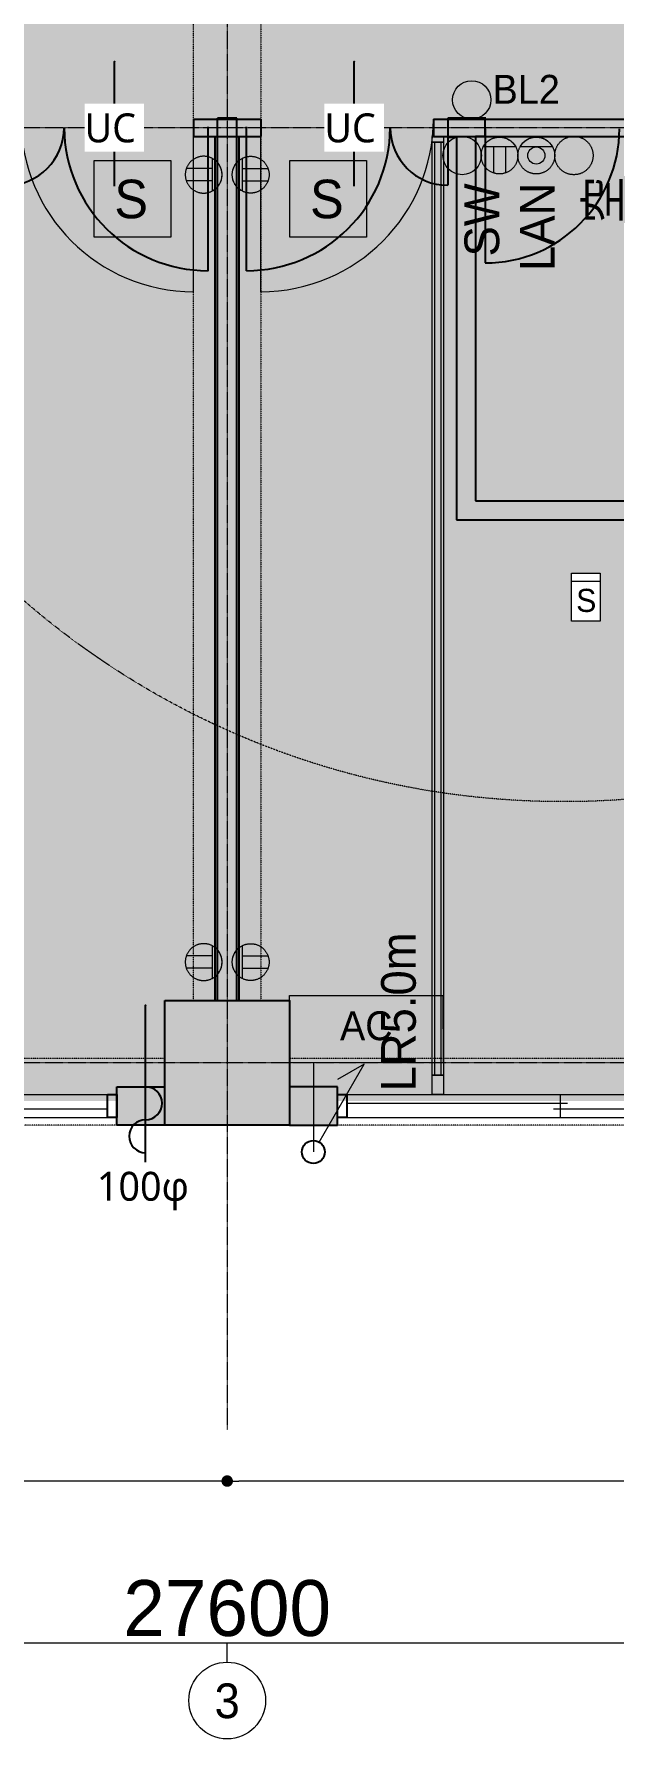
# Model space of a CAD drawing. Header units: millimetres. Extents: x -376000 to 292178, y -193032 to 188048.
# Drawn here: x -114937 to -111914, y 53324 to 62212 of the extents above; entities that cross this region are included whole.
import ezdxf

# ---------------------------------------------------------------- set-up
doc = ezdxf.new("R2010")
doc.units = ezdxf.units.MM
doc.header["$PDMODE"] = 1
doc.header["$PDSIZE"] = -2
for name, pattern in [('VW-01 短破線', [2.116125, 1.058062, -1.058062]), ('ラインタイプ-1', [2.116531, 1.058062, -1.058469]), ('ラインタイプ-28', [1.058161, 0.705383, -0.352778]), ('ラインタイプ-6', [5.291531, 3.175, -1.058062, 0.352704, -0.705764])]:
    doc.linetypes.add(name, pattern=pattern)
for name, color, linetype, lineweight in [('01_基準-寸法', 7, 'Continuous', 5), ('07_文字・記号', 7, 'Continuous', 9), ('_セキュリティー (2D)', 7, 'Continuous', 5), ('_塗（エリア） (2D)', 7, 'Continuous', 5), ('_塗（壁） (2D)', 7, 'Continuous', 5), ('_天井プロット (2D)', 7, 'Continuous', 5), ('_平面図(既存部) (2D)', 7, 'Continuous', 5), ('_平面図（新設） (2D)', 7, 'Continuous', 5), ('_文字・記号 (2D)', 7, 'Continuous', 5), ('_梁 (2D)', 7, 'Continuous', 5), ('_給排水ガス (2D)', 7, 'Continuous', 5), ('_解体部 (2D)', 7, 'Continuous', 5), ('一般', 7, 'Continuous', 5), ('天伏図', 7, 'Continuous', 5)]:
    doc.layers.add(name, color=color, linetype=linetype, lineweight=lineweight)
for name, color, linetype, lineweight, true_color in [('02_0.25', 1, 'Continuous', 25, 0xff0000), ('03_0.15', 7, 'Continuous', 15, 0x990099), ('04_0.10', 7, 'Continuous', 9, 0x0099ff), ('05_0.05点線', 9, 'ラインタイプ-28', 5, 0x808080), ('06一点鎖線', 7, 'ラインタイプ-6', 9, 0x9999ff), ('08_ハッチ・色', 7, 'Continuous', 5, 0x888888)]:
    doc.layers.add(name, color=color, linetype=linetype, lineweight=lineweight, true_color=true_color)
doc.styles.add('Hiragino Kaku Gothic Pro W3', font='', dxfattribs={"bigfont": 'Hiragino Kaku Gothic Pro W3'})
doc.styles.add('Hiragino Sans W3', font='', dxfattribs={"bigfont": 'Hiragino Sans W3'})
doc.styles.add('Yu Gothic UI Semilight', font='Yu Gothic UI Semilight.ttf')
doc.styles.add('ＭＳ Ｐゴシック', font='MS PGothic.ttf')
doc.styles.get('Hiragino Kaku Gothic Pro W3').set_extended_font_data('Hiragino Kaku Gothic Pro W3')
doc.styles.get('Hiragino Sans W3').set_extended_font_data('Hiragino Sans W3')
doc.dimstyles.new('RGT', dxfattribs={"dimtxt": 161.781684, "dimasz": 0.999939, "dimexe": 0, "dimexo": 1, "dimgap": 0.5, "dimtad": 1, "dimdsep": 46, "dimtxsty": 'Hiragino Sans W3', "dimblk": 'DOT', "dimblk1": 'DOT', "dimblk2": 'DOT', "dimcen": 0, "dimazin": 0, "dimtfac": 1, "dimtix": 1, "dimtmove": 0, "dimatfit": 0, "dimldrblk": 'VW_FILLEDARROW', "dimfxl": 1, "dimfrac": 2, "dimtolj": 1, "dimarcsym": 0})

# ---------------------------------------------------------------- blocks, each defined once
blk = doc.blocks.new('給排水ガス (2D)')
at = {"layer": '02_0.25'}
blk.add_circle((-113480.9, 56383.6), 60, dxfattribs=at)
at = {"layer": '04_0.10'}
for p, q in [((-113450.9, 56435.5), (-113216.1, 56842.1)), ((-113216.1, 56842.1), (-113354.5, 56762.2))]:
    blk.add_line(p, q, dxfattribs=at)
at = {"layer": '07_文字・記号', "color": 5, "lineweight": 18, "true_color": 0x0000ff}
blk.add_line((-113480.9, 56848.6), (-113480.9, 56383.6), dxfattribs=at)
blk = doc.blocks.new('塗（エリア） (2D)')
at = {"layer": '08_ハッチ・色', "linetype": 'Continuous', "lineweight": 0, "true_color": 0xd9d2ae, "transparency": 33554559}
blk.add_hatch(color=9, dxfattribs=at).paths.add_polyline_path([(-126530.2, 63586.1), (-126530.2, 63586.1), (-126530.2, 65248.6), (-124930.2, 65248.6), (-124930.2, 63568.6), (-106642.7, 63568.6), (-106642.7, 67761.5), (-105240, 67761.5), (-105240, 65248.6), (-101330.2, 65248.6), (-99930.2, 65248.6), (-99930.2, 63448.6), (-99930.2, 61723.6), (-126530.2, 61723.6)])
at = {"layer": '08_ハッチ・色', "linetype": 'Continuous', "lineweight": 0, "true_color": 0x98d8ff, "transparency": 33554559}
for points in [[(-117380.2, 61723.6), (-113930.2, 61723.6), (-113930.2, 56648.6), (-117380.2, 56648.6)], [(-113930.2, 61723.6), (-110447.7, 61723.6), (-110447.7, 56648.6), (-113930.2, 56648.6)]]:
    blk.add_hatch(color=141, dxfattribs=at).paths.add_polyline_path(points)
blk = doc.blocks.new('塗（壁） (2D)')
at = {"layer": '02_0.25', "linetype": 'Continuous', "lineweight": 0, "true_color": 0xaaaaaa}
for points in [[(-114255.2, 57173.6), (-113605.2, 57173.6), (-113605.2, 56523.6), (-114255.2, 56523.6)], [(-114505.2, 56523.6), (-114505.2, 56723.6), (-114255.2, 56723.6), (-114255.2, 56523.6)], [(-113605.2, 56523.6), (-113605.2, 56723.6), (-113355.2, 56723.6), (-113355.2, 56523.6)]]:
    blk.add_hatch(color=253, dxfattribs=at).paths.add_polyline_path(points)
at = {"layer": '08_ハッチ・色', "linetype": 'Continuous', "lineweight": 0}
blk.add_hatch(color=120, dxfattribs=at).paths.add_polyline_path([(-113992.7, 61678.6), (-113867.7, 61678.6), (-113867.7, 57173.6), (-113992.7, 57173.6)])
at = {"layer": '02_0.25', "flags": 128}
blk.add_lwpolyline([(-114255.2, 57173.6), (-113605.2, 57173.6), (-113605.2, 56523.6), (-114255.2, 56523.6)], close=True, dxfattribs=at)
at = {"layer": '08_ハッチ・色', "color": 141}
for points in [[(-113755.2, 61678.6), (-113755.2, 61768.6), (-114105.2, 61678.6), (-114105.2, 61768.6)], [(-110080.2, 61678.6), (-110080.2, 61768.6), (-112855.2, 61678.6), (-112855.2, 61768.6)]]:
    blk.add_solid(points, dxfattribs=at)
blk = doc.blocks.new('グループ-31')
at = {"layer": '02_0.25', "flags": 128}
for points in [[(-1162.5, 60), (-1113.1, 60), (-1113.1, -60), (-1162.5, -60)], [(1113.1, 60), (1162.5, 60), (1162.5, -60), (1113.1, -60)]]:
    blk.add_lwpolyline(points, close=True, dxfattribs=at)
at = {"layer": '03_0.15'}
for p, q in [((-1113.1, 15), (37, 15)), ((0, -60), (0, 60)), ((-37, -15), (1113.1, -15))]:
    blk.add_line(p, q, dxfattribs=at)
at = {"layer": '04_0.10'}
for p, q in [((-1113.1, 60), (1113.1, 60)), ((-1113.1, -60), (1113.1, -60))]:
    blk.add_line(p, q, dxfattribs=at)
blk = doc.blocks.new('シンボル-2')
at = {"layer": '02_0.25', "color": 7}
blk.add_blockref('グループ-31', (0, 0), dxfattribs=at)
blk = doc.blocks.new('平面図(既存部) (2D)')
at = {"layer": '02_0.25'}
for p, q in [((-114254.851, 56723.559), (-114255.237, 57173.559)), ((-114255.237, 57173.559), (-113605.237, 57173.559)), ((-113605.237, 57173.559), (-113604.851, 56723.559)), ((-114505.237, 56523.559), (-114505.237, 56723.559)), ((-114505.237, 56723.559), (-114255.237, 56723.559)), ((-113355.237, 56723.559), (-113605.237, 56723.559)), ((-113355.237, 56523.559), (-113355.237, 56723.559)), ((-114255.237, 56523.559), (-114505.237, 56523.559)), ((-113605.237, 56523.559), (-114254.851, 56523.559)), ((-113605.237, 56523.559), (-113355.237, 56523.559))]:
    blk.add_line(p, q, dxfattribs=at)
at = {"layer": '06一点鎖線'}
for p, q in [((-113930.237, 72935.684), (-113930.237, 54935.684)), ((-96430.237, 61723.559), (-131430.237, 61723.559)), ((-96430.237, 56848.559), (-131430.237, 56848.559))]:
    blk.add_line(p, q, dxfattribs=at)
at = {"layer": '04_0.10', "color": 7}
for p in [(-115667.737, 56623.559), (-112192.737, 56623.559)]:
    blk.add_blockref('シンボル-2', p, dxfattribs=at)
blk = doc.blocks.new('解体部 (2D)')
at = {"layer": '02_0.25'}
for p, q in [((-113980.237, 57173.559), (-113980.237, 61773.559)), ((-113880.237, 61773.559), (-113980.237, 61773.559)), ((-113880.237, 57173.559), (-113880.237, 61773.559)), ((-112585.237, 61773.559), (-112780.237, 61773.559)), ((-112780.237, 61773.559), (-112780.237, 61673.559)), ((-112585.237, 61678.559), (-112585.237, 61778.559)), ((-114030.25, 60977.971), (-114030.25, 61727.971)), ((-113830.224, 60977.971), (-113830.224, 61727.971)), ((-112780.237, 61723.559), (-112780.237, 61423.559)), ((-112585.237, 61718.559), (-112585.237, 61018.559)), ((-112780.237, 61673.559), (-112735.237, 61673.559)), ((-112735.237, 61673.559), (-112735.237, 59678.559)), ((-112635.237, 61678.559), (-112635.237, 59778.559)), ((-112585.237, 61678.559), (-112635.237, 61678.559)), ((-112635.237, 59778.559), (-110510.237, 59778.559)), ((-112735.237, 59678.559), (-110510.237, 59678.559))]:
    blk.add_line(p, q, dxfattribs=at)
for centre, radius, start, end in [((-115080.237, 61723.559), 300, 270, 0), ((-114030.25, 61727.971), 750, 180.3370301, 270), ((-113830.224, 61727.971), 750, 270, 359.6629699), ((-112780.237, 61723.559), 300, 180, 270), ((-112585.237, 61718.559), 700, 270, 0)]:
    blk.add_arc(centre, radius, start, end, dxfattribs=at)
blk = doc.blocks.new('グループ-469')
at = {"layer": '04_0.10'}
blk.add_line((-113755.2, 60868.6), (-113755.2, 61768.6), dxfattribs=at)
blk.add_arc((-113755.2, 61768.6), 900, 270, 0, dxfattribs=at)
blk = doc.blocks.new('グループ-470')
at = {"layer": '04_0.10'}
blk.add_line((-114105.2, 60868.6), (-114105.2, 61768.6), dxfattribs=at)
blk.add_arc((-114105.2, 61768.6), 900, 180, 270, dxfattribs=at)
blk = doc.blocks.new('平面図（新設） (2D)')
at = {"layer": '02_0.25'}
for p, q in [((-114105.237, 61768.559), (-114105.237, 61678.559)), ((-114105.237, 61768.559), (-113755.237, 61768.559)), ((-113755.237, 61768.559), (-113755.237, 61678.559)), ((-112855.237, 61768.559), (-110080.237, 61768.559)), ((-112855.237, 61768.559), (-112855.237, 61678.559)), ((-114105.237, 61678.559), (-113755.237, 61678.559)), ((-113992.737, 57173.559), (-113992.737, 61678.559)), ((-113867.737, 57173.559), (-113867.737, 61678.559)), ((-112855.237, 61678.559), (-110510.237, 61678.559))]:
    blk.add_line(p, q, dxfattribs=at)
at = {"layer": '04_0.10'}
for name in ['グループ-470', 'グループ-469']:
    blk.add_blockref(name, (0, 0), dxfattribs=at)
blk = doc.blocks.new('グループ-1179')
at = {"layer": '07_文字・記号', "linetype": 'Continuous', "lineweight": 0, "true_color": 0x02abea, "transparency": 33554687}
blk.add_hatch(color=140, dxfattribs=at).paths.add_polyline_path([(-112805, 56849.3), (-113605, 56848.6), (-113605.3, 57198.6), (-112805.3, 57199.3)])
at = {"layer": '07_文字・記号', "color": 7, "linetype": 'Continuous', "lineweight": 5, "transparency": 33554687, "flags": 128}
blk.add_lwpolyline([(-112805, 56849.3), (-113605, 56848.6), (-113605.3, 57198.6), (-112805.3, 57199.3)], close=True, dxfattribs=at)
at = {"layer": '07_文字・記号', "color": 7, "insert": (-113205.2, 57117.2), "char_height": 150.76, "attachment_point": 2, "rotation": 0.05214, "line_spacing_factor": 1.006498, "style": 'ＭＳ Ｐゴシック'}
blk.add_mtext('AC', dxfattribs=at)
blk = doc.blocks.new('2口コンセント')
at = {"layer": '07_文字・記号', "linetype": 'Continuous', "lineweight": 0, "true_color": 0x63c3ff}
blk.add_hatch(color=151, dxfattribs=at).paths.add_polyline_path([(96, 0), (95.8, -6.4), (95.2, -12.6), (94.2, -18.8), (92.8, -24.9), (91, -30.8), (88.8, -36.6), (86.2, -42.4), (83.1, -48), (79.8, -53.4), (76.1, -58.5), (72.2, -63.4), (67.9, -67.9), (63.4, -72.2), (58.5, -76.1), (53.4, -79.8), (48, -83.1), (42.4, -86.2), (36.6, -88.8), (30.8, -91), (24.9, -92.8), (18.8, -94.2), (12.6, -95.2), (6.4, -95.8), (0, -96), (-6.4, -95.8), (-12.6, -95.2), (-18.8, -94.2), (-24.9, -92.8), (-30.8, -91), (-36.6, -88.8), (-42.4, -86.2), (-48, -83.1), (-53.4, -79.8), (-58.5, -76.1), (-63.4, -72.2), (-67.9, -67.9), (-72.2, -63.4), (-76.1, -58.5), (-79.8, -53.4), (-83.1, -48), (-86.2, -42.4), (-88.8, -36.6), (-91, -30.8), (-92.8, -24.9), (-94.2, -18.8), (-95.2, -12.6), (-95.8, -6.4), (-96, 0), (-95.8, 6.4), (-95.2, 12.6), (-94.2, 18.8), (-92.8, 24.9), (-91, 30.8), (-88.8, 36.6), (-86.2, 42.4), (-83.1, 48), (-79.8, 53.4), (-76.1, 58.5), (-72.2, 63.4), (-67.9, 67.9), (-63.4, 72.2), (-58.5, 76.1), (-53.4, 79.8), (-48, 83.1), (-42.4, 86.2), (-36.6, 88.8), (-30.8, 91), (-24.9, 92.8), (-18.8, 94.2), (-12.6, 95.2), (-6.4, 95.8), (0, 96), (6.4, 95.8), (12.6, 95.2), (18.8, 94.2), (24.9, 92.8), (30.8, 91), (36.6, 88.8), (42.4, 86.2), (48, 83.1), (53.4, 79.8), (58.5, 76.1), (63.4, 72.2), (67.9, 67.9), (72.2, 63.4), (76.1, 58.5), (79.8, 53.4), (83.1, 48), (86.2, 42.4), (88.8, 36.6), (91, 30.8), (92.8, 24.9), (94.2, 18.8), (95.2, 12.6), (95.8, 6.4)])
at = {"layer": '07_文字・記号', "linetype": 'Continuous', "lineweight": 0}
h = blk.add_hatch(color=7, dxfattribs=at)
edge = h.paths.add_edge_path()
edge.add_arc((0, 0), 96, 27.81814, 90)
edge.add_arc((0, 0), 96, 90, 152.18186)
edge.add_line((-84.9, 44.8), (84.9, 44.8))
at = {"layer": '07_文字・記号', "color": 7, "linetype": 'Continuous', "lineweight": 5}
for p, q in [((-32, 44.8), (-32, -90.5)), ((32, 44.8), (32, -90.5))]:
    blk.add_line(p, q, dxfattribs=at)
at = {"layer": '07_文字・記号', "color": 7, "linetype": 'Continuous', "lineweight": 5, "flags": 128}
blk.add_lwpolyline([(84.9, 44.8, 0.278179), (0, 96, 0.278179), (-84.9, 44.8), (84.9, 44.8)], format="xyb", close=True, dxfattribs=at)
at = {"layer": '07_文字・記号', "color": 7, "linetype": 'Continuous', "lineweight": 5}
blk.add_open_spline([(96, 0), (96, -25.7), (70.3, -70.3), (25.7, -96), (-25.7, -96), (-70.3, -70.3), (-96, -25.7), (-96, 25.7), (-70.3, 70.3), (-25.7, 96), (25.7, 96), (70.3, 70.3), (96, 25.7), (96, 0)], degree=2, dxfattribs=at)
blk = doc.blocks.new('グループ-1181')
at = {"layer": '07_文字・記号', "linetype": 'Continuous', "lineweight": 0, "true_color": 0x63c3ff}
blk.add_hatch(color=151, dxfattribs=at).paths.add_polyline_path([(-112414.7, 61578.6), (-112414.5, 61572.2), (-112413.9, 61565.9), (-112412.9, 61559.8), (-112411.5, 61553.7), (-112409.7, 61547.8), (-112407.5, 61541.9), (-112404.9, 61536.2), (-112401.9, 61530.6), (-112398.5, 61525.1), (-112394.9, 61520), (-112390.9, 61515.2), (-112386.7, 61510.6), (-112382.1, 61506.4), (-112377.3, 61502.4), (-112372.2, 61498.8), (-112366.7, 61495.4), (-112361.1, 61492.4), (-112355.4, 61489.8), (-112349.5, 61487.6), (-112343.6, 61485.8), (-112337.5, 61484.4), (-112331.4, 61483.4), (-112325.1, 61482.8), (-112318.7, 61482.6), (-112312.4, 61482.8), (-112306.1, 61483.4), (-112299.9, 61484.4), (-112293.9, 61485.8), (-112287.9, 61487.6), (-112282.1, 61489.8), (-112276.4, 61492.4), (-112270.7, 61495.4), (-112265.3, 61498.8), (-112260.2, 61502.4), (-112255.4, 61506.4), (-112250.8, 61510.6), (-112246.6, 61515.2), (-112242.6, 61520), (-112239, 61525.1), (-112235.6, 61530.6), (-112232.6, 61536.2), (-112230, 61541.9), (-112227.8, 61547.8), (-112226, 61553.7), (-112224.5, 61559.8), (-112223.5, 61565.9), (-112222.9, 61572.2), (-112222.7, 61578.6), (-112222.9, 61584.9), (-112223.5, 61591.2), (-112224.5, 61597.4), (-112226, 61603.4), (-112227.8, 61609.4), (-112230, 61615.2), (-112232.6, 61620.9), (-112235.6, 61626.6), (-112239, 61632), (-112242.6, 61637.1), (-112246.6, 61641.9), (-112250.8, 61646.5), (-112255.4, 61650.7), (-112260.2, 61654.7), (-112265.3, 61658.3), (-112270.7, 61661.7), (-112276.4, 61664.7), (-112282.1, 61667.3), (-112287.9, 61669.5), (-112293.9, 61671.3), (-112299.9, 61672.8), (-112306.1, 61673.8), (-112312.4, 61674.4), (-112318.7, 61674.6), (-112325.1, 61674.4), (-112331.4, 61673.8), (-112337.5, 61672.8), (-112343.6, 61671.3), (-112349.5, 61669.5), (-112355.4, 61667.3), (-112361.1, 61664.7), (-112366.7, 61661.7), (-112372.2, 61658.3), (-112377.3, 61654.7), (-112382.1, 61650.7), (-112386.7, 61646.5), (-112390.9, 61641.9), (-112394.9, 61637.1), (-112398.5, 61632), (-112401.9, 61626.6), (-112404.9, 61620.9), (-112407.5, 61615.2), (-112409.7, 61609.4), (-112411.5, 61603.4), (-112412.9, 61597.4), (-112413.9, 61591.2), (-112414.5, 61584.9)])
at = {"layer": '07_文字・記号', "linetype": 'Continuous', "lineweight": 0}
h = blk.add_hatch(color=7, dxfattribs=at)
edge = h.paths.add_edge_path()
edge.add_arc((-112318.7, 61578.6), 96, 90, 152.18186, ccw=False)
edge.add_arc((-112318.7, 61578.6), 96, 27.81814, 90, ccw=False)
edge.add_line((-112233.8, 61623.4), (-112403.6, 61623.4))
at = {"layer": '07_文字・記号', "color": 7, "linetype": 'Continuous', "lineweight": 5, "flags": 128}
blk.add_lwpolyline([(-112403.6, 61623.4, -0.278179), (-112318.7, 61674.6, -0.278179), (-112233.8, 61623.4), (-112403.6, 61623.4)], format="xyb", close=True, dxfattribs=at)
at = {"layer": '07_文字・記号', "color": 7, "linetype": 'Continuous', "lineweight": 5, "transparency": 33554687}
blk.add_circle((-112318.7, 61578.6), 44.8, dxfattribs=at)
at = {"layer": '07_文字・記号', "color": 7, "linetype": 'Continuous', "lineweight": 5}
blk.add_open_spline([(-112414.7, 61578.6), (-112414.7, 61552.8), (-112389, 61508.3), (-112344.5, 61482.6), (-112293, 61482.6), (-112248.5, 61508.3), (-112222.7, 61552.8), (-112222.7, 61604.3), (-112248.5, 61648.8), (-112293, 61674.6), (-112344.5, 61674.6), (-112389, 61648.8), (-112414.7, 61604.3), (-112414.7, 61578.6)], degree=2, dxfattribs=at)
at = {"layer": '一般', "color": 7, "transparency": 33554687, "insert": (-112404.5, 60976.7), "char_height": 180.91, "attachment_point": 1, "rotation": 90, "line_spacing_factor": 1.007907, "style": 'ＭＳ Ｐゴシック'}
blk.add_mtext('LAN', dxfattribs=at)
blk = doc.blocks.new('グループ-1182')
at = {"layer": '07_文字・記号', "linetype": 'Continuous', "lineweight": 0, "true_color": 0x63c3ff}
blk.add_hatch(color=151, dxfattribs=at).paths.add_polyline_path([(-112222.7, 61578.6), (-112222.5, 61571.9), (-112221.9, 61565.4), (-112220.9, 61559), (-112219.4, 61552.7), (-112217.5, 61546.5), (-112215.2, 61540.4), (-112212.5, 61534.4), (-112209.3, 61528.6), (-112205.8, 61522.9), (-112202, 61517.6), (-112197.9, 61512.5), (-112193.5, 61507.8), (-112188.8, 61503.4), (-112183.7, 61499.3), (-112178.4, 61495.5), (-112172.7, 61492), (-112166.9, 61488.8), (-112160.9, 61486.1), (-112154.8, 61483.8), (-112148.6, 61481.9), (-112142.3, 61480.4), (-112135.9, 61479.4), (-112129.4, 61478.8), (-112122.7, 61478.6), (-112116.1, 61478.8), (-112109.6, 61479.4), (-112103.1, 61480.4), (-112096.8, 61481.9), (-112090.6, 61483.8), (-112084.6, 61486.1), (-112078.6, 61488.8), (-112072.7, 61492), (-112067.1, 61495.5), (-112061.7, 61499.3), (-112056.7, 61503.4), (-112052, 61507.8), (-112047.6, 61512.5), (-112043.4, 61517.6), (-112039.6, 61522.9), (-112036.1, 61528.6), (-112033, 61534.4), (-112030.3, 61540.4), (-112028, 61546.5), (-112026.1, 61552.7), (-112024.6, 61559), (-112023.6, 61565.4), (-112022.9, 61571.9), (-112022.7, 61578.6), (-112022.9, 61585.2), (-112023.6, 61591.7), (-112024.6, 61598.2), (-112026.1, 61604.5), (-112028, 61610.7), (-112030.3, 61616.7), (-112033, 61622.7), (-112036.1, 61628.6), (-112039.6, 61634.2), (-112043.4, 61639.5), (-112047.6, 61644.6), (-112052, 61649.3), (-112056.7, 61653.7), (-112061.7, 61657.9), (-112067.1, 61661.7), (-112072.7, 61665.2), (-112078.6, 61668.3), (-112084.6, 61671), (-112090.6, 61673.3), (-112096.8, 61675.2), (-112103.1, 61676.7), (-112109.6, 61677.7), (-112116.1, 61678.3), (-112122.7, 61678.6), (-112129.4, 61678.3), (-112135.9, 61677.7), (-112142.3, 61676.7), (-112148.6, 61675.2), (-112154.8, 61673.3), (-112160.9, 61671), (-112166.9, 61668.3), (-112172.7, 61665.2), (-112178.4, 61661.7), (-112183.7, 61657.9), (-112188.8, 61653.7), (-112193.5, 61649.3), (-112197.9, 61644.6), (-112202, 61639.5), (-112205.8, 61634.2), (-112209.3, 61628.6), (-112212.5, 61622.7), (-112215.2, 61616.7), (-112217.5, 61610.7), (-112219.4, 61604.5), (-112220.9, 61598.2), (-112221.9, 61591.7), (-112222.5, 61585.2)])
at = {"layer": '07_文字・記号', "color": 7, "lineweight": 5}
blk.add_open_spline([(-112222.7, 61578.6), (-112222.7, 61551.8), (-112195.9, 61505.4), (-112149.5, 61478.6), (-112095.9, 61478.6), (-112049.5, 61505.4), (-112022.7, 61551.8), (-112022.7, 61605.4), (-112049.5, 61651.8), (-112095.9, 61678.6), (-112149.5, 61678.6), (-112195.9, 61651.8), (-112222.7, 61605.4), (-112222.7, 61578.6)], degree=2, dxfattribs=at)
at = {"layer": '一般', "color": 7, "transparency": 33554687, "insert": (-112062, 61224.5), "char_height": 180.9, "attachment_point": 1, "rotation": 90, "line_spacing_factor": 1.007907, "style": 'ＭＳ Ｐゴシック'}
blk.add_mtext('空', dxfattribs=at)
blk = doc.blocks.new('グループ-1199')
at = {"color": 255, "linetype": 'Continuous', "lineweight": 5}
blk.add_wipeout([(-112135, 59401), (-111985, 59401), (-111985, 59151), (-112135, 59151)], dxfattribs=at).dxf.layer = '天伏図'
at = {"layer": '天伏図', "color": 82, "linetype": 'Continuous', "lineweight": 5, "true_color": 0x1ade00}
blk.add_line((-112135, 59359.9), (-111985, 59359.9), dxfattribs=at)
at = {"layer": '天伏図', "color": 82, "linetype": 'Continuous', "lineweight": 5, "true_color": 0x1ade00, "flags": 128}
blk.add_lwpolyline([(-112135, 59401), (-111985, 59401), (-111985, 59151), (-112135, 59151)], close=True, dxfattribs=at)
at = {"layer": '天伏図', "color": 82, "true_color": 0x1ade00, "insert": (-112110.9, 59319.6), "char_height": 120.6, "attachment_point": 1, "line_spacing_factor": 1.006145, "style": 'ＭＳ Ｐゴシック'}
blk.add_mtext('S', dxfattribs=at)
blk = doc.blocks.new('グループ-1232')
at = {"layer": '07_文字・記号', "color": 160, "linetype": 'Continuous', "lineweight": 5, "true_color": 0x003dff, "transparency": 33554687, "flags": 128}
for points in [[(-112802.2, 61678.6), (-112802.2, 61648.6), (-112862.2, 61648.6), (-112862.2, 61678.6)], [(-112802.2, 61648.6), (-112802.2, 56783.6), (-112862.2, 56783.6), (-112862.2, 61648.6)], [(-112817.2, 61648.6), (-112817.2, 56783.6), (-112847.2, 56783.6), (-112847.2, 61648.6)], [(-112802.2, 56783.6), (-112802.2, 56683.6), (-112862.2, 56683.6), (-112862.2, 56783.6)]]:
    blk.add_lwpolyline(points, close=True, dxfattribs=at)
at = {"layer": '07_文字・記号', "color": 160, "true_color": 0x003dff, "insert": (-113036.1, 57113.6), "char_height": 180.91, "attachment_point": 5, "rotation": 90, "line_spacing_factor": 1.007907, "style": 'ＭＳ Ｐゴシック'}
blk.add_mtext('LR5.0m', dxfattribs=at)
blk = doc.blocks.new('天井プロット (2D)')
at = {"layer": '07_文字・記号', "linetype": 'Continuous', "lineweight": 0, "true_color": 0x0036e9}
h = blk.add_hatch(color=160, dxfattribs=at)
edge = h.paths.add_edge_path()
edge.add_arc((-112705.2, 61578.6), 100, 0, 360)
at = {"layer": '02_0.25'}
for p, q in [((-114518.4, 61418.8), (-114518.4, 62068.5)), ((-113268.4, 61418.8), (-113268.4, 62068.5)), ((-114355.6, 56330.6), (-114355.6, 57148.8))]:
    blk.add_line(p, q, dxfattribs=at)
at = {"layer": '02_0.25', "lineweight": 25, "flags": 128}
for points in [[(-114518.7, 62067.5), (-114518.4, 62068.5), (-114518.1, 62067.5)], [(-113268.7, 62067.5), (-113268.4, 62068.5), (-113268.1, 62067.5)], [(-114355.9, 57147.8), (-114355.6, 57148.8), (-114355.4, 57147.8)]]:
    blk.add_lwpolyline(points, dxfattribs=at)
at = {"layer": '02_0.25'}
for centre, start, end in [((-114355.6, 56637.6), 270, 90), ((-114355.6, 56465.6), 90, 270)]:
    blk.add_arc(centre, 86, start, end, dxfattribs=at)
at = {"layer": '07_文字・記号', "color": 160, "true_color": 0x0036e9}
for centre in [(-112655.2, 61868.6), (-112705.2, 61578.6)]:
    blk.add_circle(centre, 100, dxfattribs=at)
at = {"layer": '07_文字・記号', "color": 7, "transparency": 33554687, "xscale": -1}
blk.add_blockref('2口コンセント', (-112510.7, 61578.6), dxfattribs=at)
at = {"layer": '07_文字・記号', "color": 7, "transparency": 33554687}
for name in ['グループ-1181', 'グループ-1182', 'グループ-1179']:
    blk.add_blockref(name, (0, 0), dxfattribs=at)
at = {"layer": '07_文字・記号', "color": 7, "transparency": 33554687, "rotation": 270}
for p in [(-114052.7, 61478.6), (-114052.7, 57373.6)]:
    blk.add_blockref('2口コンセント', p, dxfattribs=at)
at = {"layer": '07_文字・記号', "color": 7, "transparency": 33554687, "xscale": -1, "rotation": 90}
for p in [(-113807.7, 61478.6), (-113807.7, 57373.6)]:
    blk.add_blockref('2口コンセント', p, dxfattribs=at)
at = {"layer": '07_文字・記号', "color": 82, "true_color": 0x1ade00, "transparency": 33554687}
blk.add_blockref('グループ-1199', (0, 0), dxfattribs=at)
at = {"layer": '04_0.10', "insert": (-114609.3, 56280.2), "char_height": 150.76, "attachment_point": 1, "line_spacing_factor": 1.005088, "style": 'Yu Gothic UI Semilight'}
blk.add_mtext('100φ', dxfattribs=at)
at = {"layer": '07_文字・記号', "color": 160, "true_color": 0x0036e9, "insert": (-112546.8, 61999), "char_height": 150.76, "attachment_point": 1, "line_spacing_factor": 1.006498, "style": 'ＭＳ Ｐゴシック'}
blk.add_mtext('BL2', dxfattribs=at)
at = {"layer": '07_文字・記号', "color": 160, "true_color": 0x0036e9, "insert": (-112693.1, 61052.3), "char_height": 180.91, "attachment_point": 1, "rotation": 90, "line_spacing_factor": 1.007907, "style": 'ＭＳ Ｐゴシック'}
blk.add_mtext('SW', dxfattribs=at)
at = {"color": 255}
for points in [[(-114673.4, 61598.7), (-114363.5, 61598.7), (-114363.5, 61848.4), (-114673.4, 61848.4)], [(-113423.4, 61598.7), (-113113.5, 61598.7), (-113113.5, 61848.4), (-113423.4, 61848.4)]]:
    blk.add_wipeout(points, dxfattribs=at).dxf.layer = '04_0.10'
at = {"layer": '07_文字・記号', "color": 100, "linetype": 'VW-01 短破線', "true_color": 0x00ff3f}
blk.add_circle((-112176.6, 62510), 4300, dxfattribs=at)
at = {"layer": '07_文字・記号', "color": 7}
blk.add_blockref('グループ-1232', (0, 0), dxfattribs=at)
at = {"layer": '04_0.10', "char_height": 150.76, "attachment_point": 1, "line_spacing_factor": 1.005088, "style": 'Yu Gothic UI Semilight'}
for insert in [(-114673.4, 61798.1), (-113423.4, 61798.1)]:
    blk.add_mtext('UC', dxfattribs=dict(at, insert=insert))
blk = doc.blocks.new('_Dot')
at = {"color": 0, "linetype": 'ByBlock', "lineweight": -2}
blk.add_line((-0.5, 0), (-1, 0), dxfattribs=at)
at = {"color": 0, "linetype": 'ByBlock', "const_width": 0.5}
blk.add_lwpolyline([(-0.25, 0, 1), (0.25, 0, 1)], format="xyb", close=True, dxfattribs=at)
blk = doc.blocks.new('*D452')
at = {"layer": '01_基準-寸法', "color": 0, "lineweight": -2}
for p, q in [((-120830.2, 55233.8), (-120830.2, 54668)), ((-113990.2, 54668), (-120770.2, 54668)), ((-113930.2, 54669), (-113930.2, 54668))]:
    blk.add_line(p, q, dxfattribs=at)
at = {"layer": 'Defpoints', "color": 0}
for p in [(-120830.2, 55234.8), (-120830.2, 54668), (-113930.2, 54668)]:
    blk.add_point(p, dxfattribs=at)
at = {"layer": '01_基準-寸法', "color": 0, "lineweight": -2, "xscale": 59.99633789062499, "yscale": 59.99633789062499, "zscale": 59.99633789062499, "rotation": 180}
blk.add_blockref('_Dot', (-120830.2, 54668), dxfattribs=at)
at = {"layer": '01_基準-寸法', "color": 0, "lineweight": -2, "xscale": 59.99633789062499, "yscale": 59.99633789062499, "zscale": 59.99633789062499}
blk.add_blockref('_Dot', (-113930.2, 54668), dxfattribs=at)
at = {"layer": '01_基準-寸法', "color": 0, "insert": (-117380.2, 54848.2), "char_height": 291.21, "attachment_point": 5, "style": 'Hiragino Kaku Gothic Pro W3'}
blk.add_mtext('\\A1;6900', dxfattribs=at)
blk = doc.blocks.new('VW_FILLEDARROW')
at = {"color": 0, "linetype": 'Continuous', "lineweight": 5, "transparency": 16777216, "flags": 128}
blk.add_lwpolyline([(-161.33, 43.23), (0, 0), (-161.33, -43.23)], close=True, dxfattribs=at)
blk = doc.blocks.new('*D453')
at = {"layer": '01_基準-寸法', "color": 0, "lineweight": -2}
for p, q in [((-113930.2, 54669), (-113930.2, 54668)), ((-107090.2, 54668), (-113870.2, 54668)), ((-107030.2, 54669), (-107030.2, 54668))]:
    blk.add_line(p, q, dxfattribs=at)
at = {"layer": 'Defpoints', "color": 0}
for p in [(-113930.2, 54668), (-113930.2, 54668), (-107030.2, 54668)]:
    blk.add_point(p, dxfattribs=at)
at = {"layer": '01_基準-寸法', "color": 0, "lineweight": -2, "xscale": 59.99633789062499, "yscale": 59.99633789062499, "zscale": 59.99633789062499, "rotation": 180}
blk.add_blockref('_Dot', (-113930.2, 54668), dxfattribs=at)
at = {"layer": '01_基準-寸法', "color": 0, "lineweight": -2, "xscale": 59.99633789062499, "yscale": 59.99633789062499, "zscale": 59.99633789062499}
blk.add_blockref('_Dot', (-107030.2, 54668), dxfattribs=at)
at = {"layer": '01_基準-寸法', "color": 0, "insert": (-110480.2, 54848.2), "char_height": 291.21, "attachment_point": 5, "style": 'Hiragino Kaku Gothic Pro W3'}
blk.add_mtext('\\A1;6900', dxfattribs=at)
blk = doc.blocks.new('*D455')
at = {"layer": '01_基準-寸法', "color": 0, "lineweight": -2}
for p, q in [((-127730.2, 54389.7), (-127730.2, 53823.8)), ((-100130.2, 54389.7), (-100130.2, 53823.8)), ((-100190.2, 53823.8), (-127670.2, 53823.8))]:
    blk.add_line(p, q, dxfattribs=at)
at = {"layer": 'Defpoints', "color": 0}
for p in [(-127730.2, 54390.7), (-100130.2, 54390.7), (-127730.2, 53823.8)]:
    blk.add_point(p, dxfattribs=at)
at = {"layer": '01_基準-寸法', "color": 0, "lineweight": -2, "xscale": 59.99633789062499, "yscale": 59.99633789062499, "zscale": 59.99633789062499, "rotation": 180}
blk.add_blockref('_Dot', (-127730.2, 53823.8), dxfattribs=at)
at = {"layer": '01_基準-寸法', "color": 0, "lineweight": -2, "xscale": 59.99633789062499, "yscale": 59.99633789062499, "zscale": 59.99633789062499}
blk.add_blockref('_Dot', (-100130.2, 53823.8), dxfattribs=at)
at = {"layer": '01_基準-寸法', "color": 0, "insert": (-113930.2, 54004), "char_height": 291.21, "attachment_point": 5, "style": 'Hiragino Kaku Gothic Pro W3'}
blk.add_mtext('\\A1;27600', dxfattribs=at)
blk = doc.blocks.new('グループ-1466')
at = {"layer": '04_0.10', "linetype": 'Continuous', "lineweight": 0, "true_color": 0xc1d9af}
blk.add_hatch(color=9, dxfattribs=at).paths.add_polyline_path([(-200, 200), (200, 200), (200, -200), (-200, -200)])
at = {"layer": '04_0.10', "color": 7, "flags": 128}
blk.add_lwpolyline([(-200, 200), (200, 200), (200, -200), (-200, -200)], close=True, dxfattribs=at)
at = {"layer": '04_0.10', "color": 9, "linetype": 'Continuous', "true_color": 0xc1d9af}
blk.add_solid([(-94.3, -166.5), (94.3, -166.5), (-94.3, 166.5), (94.3, 166.5)], dxfattribs=at)
blk.add_solid([(-94.3, -166.5), (94.3, -166.5), (-94.3, 166.5), (94.3, 166.5)], dxfattribs=at)
at = {"layer": '04_0.10', "color": 157, "true_color": 0x20618e, "insert": (-94.3, 99.1), "char_height": 201, "attachment_point": 1, "line_spacing_factor": 1.007555, "style": 'ＭＳ Ｐゴシック'}
blk.add_mtext('S', dxfattribs=at)
blk = doc.blocks.new('AT錠')
at = {"layer": '04_0.10'}
blk.add_blockref('グループ-1466', (0, 0), dxfattribs=at)
blk = doc.blocks.new('セキュリティー (2D)')
at = {"layer": '04_0.10', "color": 7}
for p in [(-114424.1, 61353.4), (-113403.8, 61353.4)]:
    blk.add_blockref('AT錠', p, dxfattribs=at)
blk = doc.blocks.new('梁 (2D)')
at = {"layer": '05_0.05点線', "color": 7, "linetype": 'ラインタイプ-1', "flags": 128}
for points in [[(-114105.237, 63523.559), (-113755.237, 63523.559), (-113755.237, 57173.559), (-114105.237, 57173.559)], [(-120505.237, 56523.559), (-120505.237, 56873.559), (-114255.237, 56873.559), (-114255.237, 56523.559)], [(-113605.237, 56523.559), (-113605.237, 56873.559), (-107355.237, 56873.559), (-107355.237, 56523.559)]]:
    blk.add_lwpolyline(points, close=True, dxfattribs=at)
blk = doc.blocks.new('文字・記号 (2D)')
at = {"layer": '01_基準-寸法'}
blk.add_line((-113930.237, 53723.83), (-113930.237, 53823.83), dxfattribs=at)
blk.add_line((-113930.237, 53723.83), (-113930.237, 53823.83), dxfattribs=at)
blk.add_line((-113930.237, 53723.83), (-113930.237, 53823.83), dxfattribs=at)
blk.add_line((-113930.237, 53723.83), (-113930.237, 53823.83), dxfattribs=at)
blk.add_circle((-113930.237, 53523.83), 200, dxfattribs=at)
at = {"layer": '01_基準-寸法', "insert": (-113930.237, 53612.946), "char_height": 180.909, "attachment_point": 2, "line_spacing_factor": 1.007907, "style": 'ＭＳ Ｐゴシック'}
blk.add_mtext('3', dxfattribs=at)
at = {"layer": '01_基準-寸法'}
for base, p1, p2, picture, middle in [((-120830.237, 54667.993), (-113930.237, 54667.993), (-120830.237, 55234.83), '*D452', (-117380.237, 54848.158)), ((-113930.237, 54667.993), (-107030.237, 54667.993), (-113930.237, 54667.993), '*D453', (-110480.237, 54848.158)), ((-127730.237, 53823.83), (-100130.237, 54390.667), (-127730.237, 54390.667), '*D455', (-113930.237, 54003.995))]:
    dim = blk.add_linear_dim(base=base, p1=p1, p2=p2, dimstyle='RGT', override={"dimtxt": 291.207031, "dimasz": 59.996338, "dimgap": 30, "dimpost": '<>', "dimtxsty": 'Hiragino Kaku Gothic Pro W3', "dimtmove": 2}, dxfattribs=at)
    dim.commit()
    dim.dimension.update_dxf_attribs({"geometry": picture, "text_midpoint": middle})

msp = doc.modelspace()

# ---------------------------------------------------------------- block references
at = {"layer": '_塗（エリア） (2D)'}
msp.add_blockref('塗（エリア） (2D)', (0, 0), dxfattribs=at)
at = {"layer": '_塗（壁） (2D)'}
msp.add_blockref('塗（壁） (2D)', (0, 0), dxfattribs=at)
at = {"layer": '_給排水ガス (2D)'}
msp.add_blockref('給排水ガス (2D)', (0, 0), dxfattribs=at)

# ---------------------------------------------------------------- next in the draw order: block references
at = {"layer": '_平面図(既存部) (2D)'}
msp.add_blockref('平面図(既存部) (2D)', (0, 0), dxfattribs=at)

# ---------------------------------------------------------------- next in the draw order: block references
at = {"layer": '_解体部 (2D)'}
msp.add_blockref('解体部 (2D)', (0, 0), dxfattribs=at)

# ---------------------------------------------------------------- next in the draw order: block references
at = {"layer": '_平面図（新設） (2D)'}
msp.add_blockref('平面図（新設） (2D)', (0, 0), dxfattribs=at)

# ---------------------------------------------------------------- next in the draw order: block references
at = {"layer": '_天井プロット (2D)'}
msp.add_blockref('天井プロット (2D)', (0, 0), dxfattribs=at)

# ---------------------------------------------------------------- next in the draw order: block references
at = {"layer": '_文字・記号 (2D)'}
msp.add_blockref('文字・記号 (2D)', (0, 0), dxfattribs=at)

# ---------------------------------------------------------------- next in the draw order: block references
at = {"layer": '_セキュリティー (2D)'}
msp.add_blockref('セキュリティー (2D)', (0, 0), dxfattribs=at)

# ---------------------------------------------------------------- next in the draw order: block references
at = {"layer": '_梁 (2D)'}
msp.add_blockref('梁 (2D)', (0, 0), dxfattribs=at)

doc.saveas('drawing.dxf')
